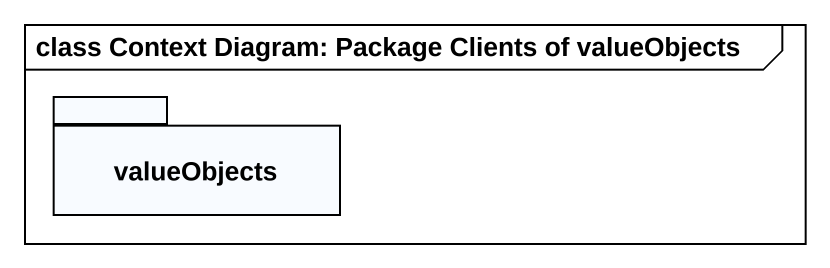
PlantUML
@startuml
mainframe class Context Diagram: Package Clients of valueObjects
package valueObjects {
}
@enduml
